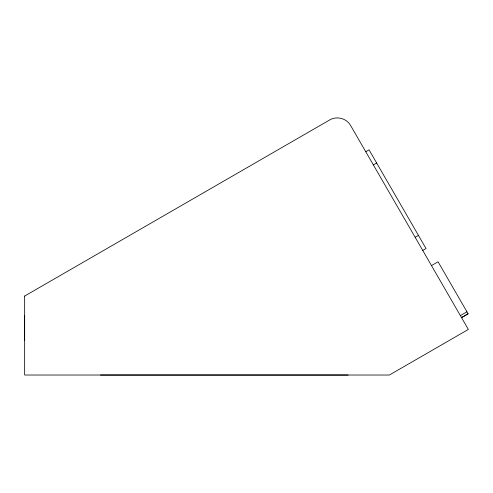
<?xml version="1.0" encoding="UTF-8"?>
<svg xmlns="http://www.w3.org/2000/svg" width="493" height="493" viewBox="0 0 493 493"><rect width="100%" height="100%" fill="white"/><g stroke="black" fill="none" stroke-linecap="round" stroke-linejoin="round"><path stroke-width="0.74" d="M365.769 151.752L369.06 149.854L426.032 248.534L422.741 250.432M373.367 164.915L376.658 163.017M415.149 237.281L418.44 235.383M431.486 265.585L438.067 261.789L468.134 313.868L461.559 317.665M460.37 315.606L466.951 311.81M461.497 317.56L468.079 313.764M100.455 375.025L348.15 375.025M24.65 315.563L24.65 340.355M24.65 296.059L24.65 375.025L389.384 375.025L468.35 329.435L350.572 125.432C346.548 118.363 336.83 115.763 329.811 119.873L24.65 296.059"/></g></svg>
